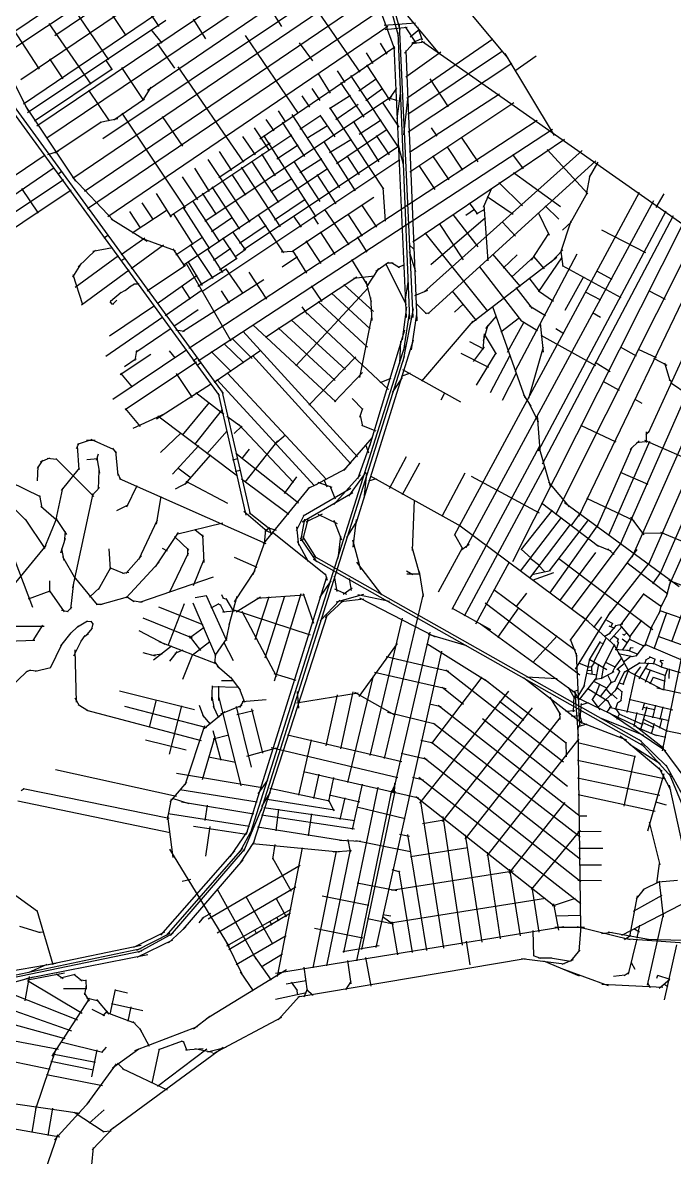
# Model space of a CAD drawing. Header units: inches. Extents: x 723427 to 759408, y 6910722 to 6968430.
# Drawn here: x 733972 to 736732, y 6943835 to 6948636 of the extents above; entities that cross this region are included whole.
import ezdxf

# ---------------------------------------------------------------- set-up
doc = ezdxf.new("R2010")
doc.units = ezdxf.units.IN
doc.header["$MEASUREMENT"] = 0

msp = doc.modelspace()

# ---------------------------------------------------------------- linework, layer by layer
for points in [[(732616.7, 6950062.6), (734804, 6947059.2)], [(732635.8, 6950064.9), (734820.9, 6947067.2)], [(733831.1, 6948530.6), (735170.2, 6949425.4)], [(733810.1, 6948447), (734852.8, 6949139.7)], [(733964.5, 6948396), (735084, 6949151.9)], [(733975.8, 6948292.4), (735009.8, 6948994.2)], [(734031.7, 6948199.2), (735195.8, 6948982)], [(734074.3, 6948148.6), (735363.8, 6949017)], [(734500.2, 6948350.7), (735392.5, 6948958.4)], [(734108.9, 6948582.2), (734580.8, 6948902.2)], [(734312.2, 6948146.6), (735429.5, 6948894.1)], [(734365.3, 6948893.7), (734548.9, 6948620.3)], [(734220.8, 6948864), (734408.3, 6948581.9)], [(734152.8, 6948746.6), (734335.8, 6948478.5)], [(734183.9, 6947978.2), (735366.3, 6948780)], [(734234.2, 6947923.5), (735470.3, 6948762.3)], [(733853.7, 6948726.3), (734041.3, 6948439.2)], [(734246.8, 6947850.3), (735490.3, 6948692)], [(735188, 6948734.8), (735400.6, 6948427)], [(735474.1, 6948720.7), (735547.2, 6948524.4)], [(735527, 6948709.6), (735562.3, 6948581.5)], [(735539.2, 6948711.3), (735569.3, 6948607.4)], [(735571.9, 6948700.2), (735737, 6948502.8)], [(733992.2, 6948256.7), (734577.9, 6948647.1)], [(734694.1, 6948650.7), (734746.8, 6948568.2)], [(735038.5, 6948666.7), (735068.8, 6948620.2)], [(735876.3, 6948666.2), (736027.2, 6948485.6)], [(734082.5, 6948632.2), (734260.1, 6948375.5)], [(734333.2, 6947816.8), (735518.2, 6948621.2)], [(734514.8, 6948607.9), (734560.8, 6948549.5)], [(735503.2, 6948625.2), (735635.1, 6948635.1)], [(735506.7, 6948607.1), (735600.6, 6948617)], [(735566.3, 6948627.3), (735624, 6947388.3)], [(735592.4, 6948619), (735638.5, 6948548.7)], [(735612.5, 6948576.1), (735653.2, 6948608.5)], [(735644, 6948618.6), (735663.8, 6948564.3)], [(734541.4, 6948548.4), (734614.5, 6948443.8)], [(734914.1, 6948581.8), (735138.4, 6948252.2)], [(735143.7, 6948550.7), (735199, 6948474.7)], [(735486.6, 6948549.2), (735514.9, 6948503.2)], [(735560.5, 6948594.5), (735609.9, 6947382)], [(735589.5, 6948507.6), (735636.3, 6948559.7)], [(735599.5, 6948317.5), (735963.5, 6948567.7)], [(735620.5, 6948547.6), (735673.3, 6948555.1)], [(735621.2, 6948551.3), (735664.9, 6948570.5)], [(735661.2, 6948559.4), (736862.1, 6947718)], [(734975.9, 6948144.1), (735547.7, 6948533.9)], [(735426.3, 6948508.2), (735455.6, 6948464)], [(735543.8, 6948537.4), (735596.8, 6947388.3)], [(735594.1, 6948518.6), (735640.9, 6947375.3)], [(735594.1, 6948406.8), (735742.7, 6948513.6)], [(735603.6, 6948248.9), (736004.9, 6948517)], [(736013.9, 6948506.5), (736223.3, 6948159.5)], [(734086.2, 6948482.8), (734141.9, 6948399)], [(734323.4, 6948479.1), (734351.6, 6948437.2)], [(735428.2, 6948457.6), (735527.5, 6948307.3)], [(735604.6, 6948173.9), (736043.5, 6948465.7)], [(736057, 6948432.5), (736146.9, 6948496.2)], [(734022.1, 6948221.2), (734351.6, 6948440.7)], [(734390.7, 6948446.5), (734484.2, 6948307.4)], [(734629.6, 6948449.6), (734907.9, 6948045.5)], [(735222.5, 6948422.4), (735274.3, 6948338.4)], [(735304.6, 6948432), (735336, 6948383.6)], [(735360.4, 6948412.2), (735568.3, 6948101)], [(733941.1, 6948370.9), (733993.3, 6948265)], [(734484.3, 6948310.7), (734515.9, 6948363.5)], [(735196.9, 6948358.2), (735230.7, 6948307.5)], [(735318.6, 6948383.6), (735417.2, 6948236.7)], [(735395.6, 6948348.2), (735469.9, 6948400.1)], [(735425.3, 6948307.3), (735497.8, 6948359.3)], [(735529.2, 6948319.4), (735556.7, 6948359.4)], [(735696.5, 6948398.4), (735773.4, 6948280.5)], [(734251, 6948350.9), (734338.9, 6948221.4)], [(734357.7, 6948225.3), (734487.7, 6948313.9)], [(734743.9, 6947796.6), (735535.3, 6948325.2)], [(735154, 6948327.2), (735186.4, 6948279.4)], [(735270.9, 6948273), (735360.9, 6948329.1)], [(735522.6, 6948318.3), (735557.4, 6948307.1)], [(735557.5, 6948229), (735572.3, 6948336.2)], [(735586.4, 6948161.2), (735603.8, 6948313.1)], [(735609.8, 6948087.7), (735992.1, 6948335.3)], [(733983.5, 6948282.7), (734195.4, 6947965.2)], [(735053.8, 6948263.6), (735085.5, 6948215)], [(735271, 6948277.8), (735499.6, 6947932.5)], [(735297.8, 6948227.2), (735392.9, 6948291.2)], [(735494.6, 6948299.7), (735564.6, 6948194.2)], [(735612.2, 6948004.6), (736052.6, 6948299.2)], [(734108.5, 6948085.6), (734303.9, 6948216.9)], [(734300.1, 6948215.2), (734375.3, 6948231.4)], [(734391.6, 6948253.6), (734660.6, 6947851.6)], [(734563.5, 6948239.9), (734649.3, 6948113.6)], [(734676.4, 6947259), (736151.3, 6948223.6)], [(735002.4, 6948227), (735036.2, 6948178.5)], [(735070.9, 6948214.8), (735165.3, 6948069.9)], [(735112.2, 6948247.6), (735313.7, 6947937.6)], [(735146.2, 6948186.1), (735235.4, 6948245.5)], [(735230.3, 6948244.3), (735293.5, 6948153.4)], [(735371.1, 6948219.2), (735481.1, 6948047.6)], [(735397.5, 6948164.5), (735490.3, 6948225.7)], [(734714.6, 6947205.1), (736215.8, 6948185.5)], [(734951.8, 6948192), (735016, 6948095)], [(735175.4, 6948147.8), (735262.7, 6948201.6)], [(735301.6, 6948040.9), (735515.1, 6948185.9)], [(735702.7, 6948191.1), (735725.4, 6948155.7)], [(734595.5, 6947816.9), (735112.6, 6948162.1)], [(734803.3, 6947981), (735020.6, 6948127.7)], [(734903.5, 6948155), (734956.9, 6948077.5)], [(734907, 6947676.1), (735566.5, 6948115.3)], [(734992.4, 6948158.4), (735213.4, 6947815.2)], [(735048.9, 6948060), (735138.6, 6948119.8)], [(735246.6, 6948134.7), (735380.7, 6947925)], [(735272, 6948086.3), (735364.8, 6948143.8)], [(735469.1, 6948158.7), (735523.8, 6948077.3)], [(735624.4, 6947709.1), (736266.5, 6948144)], [(735828.9, 6948151.4), (735899.1, 6948047.6)], [(733517.8, 6947705.8), (734067.4, 6948077.3)], [(734079.1, 6948078.5), (734124.1, 6948092.1)], [(734804.3, 6948091.8), (734856.2, 6948011.3)], [(734983.6, 6948080.9), (735041, 6947988.1)], [(735345.5, 6948073.5), (735397.5, 6947992)], [(735563.2, 6948111.7), (735584.2, 6948037.6)], [(735671.5, 6947495.5), (736341.6, 6948095)], [(735708.3, 6948072.5), (735776.5, 6947971.3)], [(735768.3, 6948112.2), (735835.1, 6948011.5)], [(736046.6, 6948077.9), (736091.2, 6948018.1)], [(736193.9, 6948100.1), (736365.2, 6947911.6)], [(733623.4, 6947694.7), (734104.9, 6948023.8)], [(734651.6, 6947610.6), (735263.6, 6948019.3)], [(734699.8, 6948020.8), (734761.7, 6947921.4)], [(734730.6, 6947498.5), (735568.7, 6948056.8)], [(734755.6, 6948057.3), (734933.4, 6947792.5)], [(734897.3, 6948024.3), (735063, 6947772.5)], [(734940.9, 6948050.2), (735055.9, 6947875.5)], [(735120.5, 6948048.9), (735230.1, 6947880.1)], [(735145.6, 6948002), (735238.5, 6948061.3)], [(735649.6, 6948031.8), (735717.3, 6947930.9)], [(735688, 6947404.6), (736398.8, 6948051)], [(736372.6, 6947982.9), (736409, 6948046.4)], [(733655.2, 6947647), (734145.2, 6947972.6)], [(734120.3, 6947995.5), (734137.5, 6948008.3)], [(734183, 6947982), (734357.1, 6947798.6)], [(734647, 6947984.3), (734712, 6947886.9)], [(734858.2, 6947994.4), (734915.1, 6947906.2)], [(735022.7, 6947920.2), (735112.5, 6947977.6)], [(735218.5, 6947994.1), (735299, 6947870.2)], [(736051.3, 6948003), (736249.6, 6947858)], [(736360.4, 6947909.7), (736375.4, 6947990.6)], [(733767.2, 6947655), (734177.5, 6947929.5)], [(733967.6, 6947934.4), (734038, 6947830.7)], [(734772.9, 6947941.6), (734890.7, 6947763)], [(735498, 6947938.5), (735507, 6947796.3)], [(735924, 6947855.9), (735958.9, 6947936.3)], [(735988.6, 6947960), (736089.5, 6947861.2)], [(734537, 6947913), (734600.4, 6947813.9)], [(734690.6, 6947882.7), (734805.4, 6947709.2)], [(734732.3, 6947915.3), (734792.2, 6947824)], [(735039, 6947801.7), (735168, 6947888.9)], [(735112.2, 6947668.5), (735459.9, 6947898.6)], [(735801.3, 6946467.1), (736584.3, 6947919.8)], [(735851, 6946415.5), (736644.5, 6947883.3)], [(735939.9, 6947901.1), (736049.7, 6947825.9)], [(736290.7, 6947785.8), (736363.5, 6947918.1)], [(736655.3, 6947854.3), (736688.9, 6947912)], [(734423.9, 6947836.7), (734470.3, 6947768.4)], [(734435.3, 6947747.3), (734583.4, 6947844.8)], [(734476.8, 6947874), (734524, 6947802.5)], [(734609.4, 6947829.3), (734693.2, 6947697.7)], [(734650, 6947855.3), (734763.8, 6947678.8)], [(735250.9, 6947845.6), (735353.7, 6947695.9)], [(735406.8, 6947866.1), (735470.2, 6947770.3)], [(735849.2, 6947822), (735885.3, 6947847)], [(735863.5, 6947873.4), (735898.4, 6947825.8)], [(735894.5, 6947827.2), (735929.8, 6947847.8)], [(735925.8, 6947864.1), (735942.1, 6947629.2)], [(736155.2, 6947832.4), (736202, 6947736.5)], [(736156.5, 6946824.7), (736697.4, 6947840.7)], [(736185.4, 6947860.6), (736243.1, 6947805)], [(736230.7, 6946554.8), (736871.3, 6947831.7)], [(734346.9, 6947806.3), (734498.6, 6947712)], [(734771.9, 6947752), (734860.3, 6947812.8)], [(734968, 6947824.8), (735076.1, 6947662.8)], [(735117.3, 6947818.9), (735151.8, 6947771.2)], [(735202.4, 6947816.5), (735223.7, 6947783.2)], [(735349.4, 6947826.7), (735410.2, 6947732.6)], [(735700.3, 6947613), (735931.9, 6947812.5)], [(735735.4, 6947787.1), (735837.7, 6947633.1)], [(735793.3, 6947825.2), (735899.3, 6947688.3)], [(736004.1, 6947791.5), (736059.3, 6947732.9)], [(736047.9, 6946356.7), (736771.3, 6947790)], [(736174.3, 6946768.9), (736728.1, 6947821)], [(736249.4, 6947661.3), (736295.6, 6947797.3)], [(736258.2, 6947758.3), (736295.8, 6947793.2)], [(734315.6, 6947725.3), (734335.2, 6947738.7)], [(734861.2, 6947751.9), (734915.7, 6947673.7)], [(734890.2, 6947702.7), (735002.8, 6947779.1)], [(735231.9, 6947751.2), (735293.6, 6947655.4)], [(735675.1, 6947747), (735940.5, 6947415.1)], [(736126.4, 6947630.7), (736200.9, 6947743.7)], [(736423.5, 6947760.2), (736609.4, 6947664)], [(734269.5, 6947669.7), (734352, 6947685)], [(734389.6, 6947655.1), (734489.5, 6947725.9)], [(734431.1, 6947596.1), (734568.2, 6947696.6)], [(734475.5, 6947724.3), (734617.9, 6947672.4)], [(734620.2, 6947653.4), (734735.4, 6947729.8)], [(734681.1, 6947697.2), (734776.7, 6947553.2)], [(734819, 6947725.5), (734878.8, 6947635.9)], [(735171.1, 6947712.7), (735234.5, 6947616.9)], [(735388.4, 6947730.2), (735429.1, 6947664.8)], [(735609.1, 6947696.6), (735630.6, 6947675.9)], [(736326.8, 6946546.5), (736890.5, 6947717.2)], [(736553.9, 6946373.8), (737143.3, 6947702.3)], [(734194.8, 6947516.6), (734377.6, 6947650.8)], [(734207.6, 6947603), (734280.3, 6947673.1)], [(734387.2, 6947627.9), (734405.2, 6947640.3)], [(734607.9, 6947679.3), (734659.3, 6947604.8)], [(734753, 6947680.6), (734818, 6947579.6)], [(734780.2, 6947631.4), (734853.2, 6947681.5)], [(734805.7, 6947590.1), (734878.7, 6947640.2)], [(734870.6, 6947645.5), (734914.9, 6947676.6)], [(735066.8, 6947666.6), (735118, 6947670.1)], [(735070.9, 6947603.6), (735136.1, 6947646.7)], [(735114.6, 6947672.5), (735174.5, 6947576.7)], [(735609.6, 6947668), (735636.3, 6947583.3)], [(735871.1, 6947365), (736234.6, 6947644.7)], [(735962.5, 6947656.5), (736078.5, 6947519.7)], [(736007.4, 6947597.1), (736066.4, 6947653.8)], [(736042.5, 6947558.8), (736140.1, 6947648.2)], [(736058.1, 6947160.9), (736320.1, 6947657.9)], [(736135, 6947646.7), (736180.9, 6947594.6)], [(736157.6, 6947499), (736255.3, 6947641.8)], [(736209.7, 6947622.8), (736259.5, 6947675.1)], [(736250.7, 6947668.7), (736259.4, 6947604.2)], [(736621.9, 6946901.3), (736980.3, 6947679.6)], [(736621.9, 6946342.1), (737207.8, 6947677.6)], [(734184.3, 6947559.7), (734220, 6947615.7)], [(734221, 6947442.3), (734423.1, 6947590.3)], [(734499.5, 6947501.5), (734661.9, 6947610.3)], [(734663, 6947620), (734853.5, 6947290.4)], [(734671.8, 6947626), (734731.7, 6947523.7)], [(734714.4, 6947521), (734833.9, 6947594.5)], [(734830.7, 6947595.5), (734904.2, 6947490.9)], [(735365, 6947634.5), (735434.1, 6947520.7)], [(735429.8, 6947518.4), (735480.5, 6947596.5)], [(735468.4, 6947585.3), (735521.1, 6947622.3)], [(735508.3, 6947617.7), (735596.4, 6947443.9)], [(735515.9, 6947620), (735540.5, 6947620)], [(735534, 6947621.3), (735568.4, 6947600.8)], [(735563, 6947602.1), (735588.4, 6947612.2)], [(735906.1, 6947603.5), (736085.3, 6947373.3)], [(736257.3, 6947609.3), (736505.7, 6947474)], [(734183.9, 6947570.9), (734226, 6947443.1)], [(734541.7, 6947447.6), (734710.9, 6947567.9)], [(734649.6, 6947328.9), (734992.7, 6947549)], [(734929.7, 6947580.5), (735004.6, 6947466.5)], [(735000.3, 6947305.6), (735386.8, 6947561.1)], [(735373.4, 6947555.3), (735462.3, 6947564.4)], [(735425.4, 6947542.8), (735448.1, 6947455.6)], [(736115.4, 6947556.7), (736161.9, 6947496.4)], [(736270.1, 6947420.3), (736348.5, 6947562.9)], [(736401.7, 6947585.9), (736467.5, 6947550.7)], [(736504.3, 6946429.7), (736993.9, 6947539.8)], [(734343.9, 6947458), (734389.8, 6947495.6)], [(734382.2, 6947490.4), (734411.9, 6947506.8)], [(734405.6, 6947503), (734428.2, 6947520.8)], [(734424, 6947517.9), (734446.1, 6947531.1)], [(734442.4, 6947530.7), (734465.8, 6947531.3)], [(734575.3, 6947397.8), (734732, 6947506)], [(734645.2, 6947522.1), (734681.3, 6947465.7)], [(734813, 6947502.2), (734846.1, 6947450)], [(735129.6, 6947183.7), (735435.8, 6947514.2)], [(735193.7, 6947523.3), (735239.7, 6947457.1)], [(735280.5, 6947492.2), (735443.7, 6947340.4)], [(735331.8, 6947528), (735458.2, 6947413.6)], [(735591.9, 6947456.8), (735605.1, 6947538.1)], [(735633.6, 6947482.3), (735687.7, 6947504.2)], [(735791.2, 6947500.2), (735892.5, 6947376.5)], [(736060.7, 6947516), (736129.8, 6947427.4)], [(736156.2, 6947501.6), (736219.9, 6947458.3)], [(736354.6, 6947497), (736419.8, 6947463.5)], [(736622.3, 6947503.4), (736693.3, 6947466.9)], [(734344, 6947452.4), (734349.8, 6947445.1)], [(734344.3, 6947450.8), (734345.3, 6947460.1)], [(734348.4, 6947446.2), (734357.5, 6947447.1)], [(734355.3, 6947445.9), (734370.4, 6947462.1)], [(735223.3, 6947456.1), (735432.2, 6947262.8)], [(735445.3, 6947473.3), (735450.9, 6947376)], [(735636.9, 6947448.8), (735682.6, 6947404.9)], [(735800.6, 6947410.7), (735838.6, 6947446.7)], [(734339.5, 6947311.5), (734530.1, 6947439.6)], [(734611.9, 6947352), (734714.6, 6947423)], [(735154.5, 6947434.5), (735177.1, 6947403)], [(735166.6, 6947416.1), (735521.9, 6947084.2)], [(735580, 6947294.8), (735599, 6947434)], [(735583.4, 6947203.1), (735627.8, 6947425.3)], [(735586.2, 6947248.9), (735610.8, 6947406.5)], [(735618.8, 6947252.1), (735641.7, 6947402.8)], [(735676.7, 6947407.4), (735695.7, 6947408.8)], [(735961.2, 6947435), (736098.6, 6947049.6)], [(736118.5, 6947437.8), (736185.8, 6947396.7)], [(736384.7, 6947409.5), (736418.6, 6947390.7)], [(734324.3, 6947224.6), (734566.2, 6947391.6)], [(734946.8, 6947357.9), (735298.9, 6947031.7)], [(735109.2, 6947378.4), (735338.8, 6947168.4)], [(735400.3, 6947134.1), (735451.3, 6947390.1)], [(735662.3, 6947119.3), (735879.9, 6947372.9)], [(735923.5, 6947290.2), (735944, 6947358.3)], [(735933.4, 6947341.6), (735978.1, 6947394.9)], [(735997.2, 6947328.5), (736076.4, 6947388.1)], [(736025.9, 6947242.6), (736095.3, 6947370.9)], [(736081, 6947377.9), (736152, 6947334.3)], [(736163.8, 6947364.8), (736177, 6947242.5)], [(734450.7, 6947242), (734600.5, 6947344.1)], [(734620.1, 6947337), (734657.8, 6947331.1)], [(734857.5, 6947301.9), (734943.4, 6947215.6)], [(734904, 6947330.2), (735390.2, 6946798.4)], [(735054.1, 6947344.5), (735294.9, 6947121.5)], [(735442.4, 6946845.9), (735590.4, 6947336)], [(735922.3, 6947252.9), (735928.2, 6947319.7)], [(735925.9, 6947317.7), (735978, 6947233.7)], [(736166.7, 6947313.4), (736398.5, 6947186.2)], [(736230, 6947342.1), (736263.4, 6947320.7)], [(734354.2, 6947043.2), (734667.8, 6947253.4)], [(734783.4, 6947114.6), (734981, 6947251.1)], [(734824.3, 6947278.5), (734908, 6947197.4)], [(734936.9, 6945204.9), (735591.8, 6947271)], [(735381, 6946508.4), (735626.6, 6947293.7)], [(735569.4, 6947194.4), (735573.5, 6947288.5)], [(735864.7, 6947287.6), (735924.2, 6947255.6)], [(735881.9, 6947203.1), (735927.6, 6947264.7)], [(736116.2, 6947047.9), (736177.5, 6947264.9)], [(736502.2, 6947265.2), (736570.3, 6947225.8)], [(736578.2, 6947255.3), (736654.7, 6947219.2)], [(734384.5, 6947147.5), (734515.5, 6947233.8)], [(734402.7, 6947181.8), (734452.7, 6947215.9)], [(734448.1, 6947206.1), (734455.4, 6947248.6)], [(734592.7, 6947247.4), (734617.7, 6947216.1)], [(734694.5, 6947205.8), (734712.1, 6947218.8)], [(734769.7, 6947244.5), (734855.6, 6947160.6)], [(734944.8, 6947227.8), (735362.2, 6946769.9)], [(734981.5, 6945302.6), (735589.6, 6947225.5)], [(735183.6, 6947017.4), (735382.6, 6947222.3)], [(735828.3, 6947238.4), (735944.5, 6947179.1)], [(735893.4, 6947102.8), (735976.7, 6947238.5)], [(735952.7, 6947071.8), (736037.2, 6947229)], [(736644.4, 6947216.8), (736699.5, 6947187.2)], [(734406.4, 6946998.7), (734708, 6947200.7)], [(734709.1, 6947185.8), (734727.7, 6947200)], [(735293.2, 6947032.5), (735411.2, 6947156.4)], [(735576.1, 6947141), (735614.5, 6947155)], [(735581.1, 6947169.1), (735826.5, 6947032)], [(736396.6, 6947199.1), (736460.4, 6947159.6)], [(736690.7, 6947197), (736713.3, 6947122.3)], [(734386.6, 6947152.6), (734435.4, 6947093.4)], [(734538.7, 6946960.3), (734771.5, 6947109.4)], [(734621.7, 6947151.9), (734689.6, 6947050.5)], [(734795, 6947126.5), (735208.4, 6946677)], [(734838.2, 6947154), (735259.1, 6946703.6)], [(735486.7, 6947114.2), (735533, 6947131.7)], [(735538.8, 6947071.8), (735580, 6947134.2)], [(736004.4, 6947039.2), (736063.2, 6947154.9)], [(736429.2, 6947118.6), (736498.5, 6947080.9)], [(736710.7, 6947126.5), (736723.4, 6947116)], [(736715.4, 6947113.4), (736790.5, 6947062.3)], [(734704.9, 6947071.9), (734823.8, 6946980.2)], [(734799.4, 6947068), (734917.4, 6946551.8)], [(734815.1, 6947078.8), (734935.3, 6946557)], [(735743.8, 6947039.8), (735760.2, 6947070.6)], [(736092.9, 6947060.9), (736124.9, 6947013)], [(734648.8, 6946890.3), (734763.9, 6947029.6)], [(735367.8, 6947046), (735412.5, 6946999.4)], [(736116.4, 6947027.7), (736155.2, 6946947.7)], [(736564.5, 6947043.3), (736594.6, 6947026.8)], [(734405.5, 6947003.5), (734469.9, 6946927.7)], [(734439.9, 6946920.6), (734576.2, 6946981.9)], [(734544.4, 6946973.1), (734881.7, 6946718.3)], [(734700.9, 6946851.4), (734817.7, 6946998.8)], [(734836.5, 6946971), (734901, 6946924.9)], [(735400.6, 6946967.1), (735412.7, 6947004.7)], [(735401.4, 6946974.5), (735410.9, 6946929.5)], [(736151.3, 6946973.9), (736161.7, 6946827.2)], [(734867.6, 6946898.3), (734899.6, 6946928.4)], [(734886.3, 6946937), (735118.4, 6946690.9)], [(735406.9, 6946932.7), (735468.4, 6946908.5)], [(736334.7, 6946933.2), (736484, 6946862.8)], [(734204.1, 6946852.3), (734259.2, 6946871.1)], [(734242.6, 6946869.7), (734279.4, 6946869.7)], [(734260.6, 6946874.1), (734355.8, 6946831.8)], [(734556.3, 6946817.4), (734643.4, 6946900.5)], [(734751.7, 6946812.3), (734837.4, 6946909.8)], [(734914.1, 6946692.5), (735052.1, 6946866.9)], [(735038.8, 6946852.6), (735084.7, 6946892.8)], [(735332.5, 6946740.7), (735454, 6946880.3)], [(736545.4, 6946830), (736583.3, 6946867)], [(736605, 6946869.8), (737083.4, 6946661)], [(736611, 6946892.5), (736625.9, 6946907.4)], [(736612, 6946904.6), (736612.9, 6946859.4)], [(736710.9, 6946256.7), (736987, 6946873.6)], [(734200.5, 6946834.2), (734211.4, 6946856.3)], [(734203, 6946845.9), (734209.8, 6946743.4)], [(734351.8, 6946835.5), (734368.4, 6946815.1)], [(734364.8, 6946822.7), (734375.3, 6946720.3)], [(734607.1, 6946725.2), (734718, 6946846.4)], [(734900, 6946791.1), (734933.2, 6946831.6)], [(735391.3, 6946705.5), (735445.5, 6946855.7)], [(735423.6, 6946851.5), (735436.3, 6946815.5)], [(735791.5, 6946153.9), (736161.3, 6946843.4)], [(736158.5, 6946842), (736208.1, 6946671.4)], [(736403.9, 6946500.1), (736553.4, 6946840)], [(736454, 6946467.6), (736628, 6946865.4)], [(736571.2, 6946859.7), (736619.3, 6946865.1)], [(734034.3, 6946749.7), (734057.1, 6946784.4)], [(734047.8, 6946777.6), (734087.4, 6946794.8)], [(734075.2, 6946794), (734116.1, 6946789.3)], [(734112.9, 6946791.7), (734272.7, 6946631.8)], [(734244.4, 6946788.3), (734289.8, 6946792)], [(734284.1, 6946785.6), (734292.9, 6946811.6)], [(734285.9, 6946794.3), (734296.8, 6946729.7)], [(734658.6, 6946681.7), (734768.8, 6946807.6)], [(734860.2, 6946786), (734882.8, 6946792)], [(734875, 6946813.9), (735139.6, 6946605)], [(735525.5, 6946664.5), (735597.9, 6946800.7)], [(735580.6, 6946639.1), (735654.5, 6946773.2)], [(734034.6, 6946697.2), (734037.3, 6946758.4)], [(734136.5, 6946656.4), (734212.2, 6946751.1)], [(734293.1, 6946662.8), (734296.4, 6946741.3)], [(734373.2, 6946732), (734386.7, 6946703.6)], [(734629.1, 6946752), (734686.1, 6946710.2)], [(734872.2, 6946738.4), (734895.5, 6946743)], [(735209.5, 6946678.7), (735342.6, 6946750)], [(735290.5, 6946597.3), (735402.1, 6946723.5)], [(735353.2, 6946632.8), (735426.8, 6946734.7)], [(735418.1, 6946622.1), (735430.3, 6946728.7)], [(735749, 6946547.6), (735846, 6946731.3)], [(735843.1, 6946126.2), (736184.8, 6946760.6)], [(736503, 6946733.5), (736620, 6946682.9)], [(736671.8, 6946304.6), (736870.5, 6946760.3)], [(733915.7, 6946694.9), (734045.8, 6946631.8)], [(734380.2, 6946707.7), (735001.8, 6946432.5)], [(734413.4, 6946587.6), (734456.3, 6946677.2)], [(734619.5, 6946663.7), (734669.8, 6946689.8)], [(734662.7, 6946696.4), (734840.1, 6946603)], [(734898.7, 6946706.5), (735099.5, 6946556.1)], [(735080.6, 6946643.8), (735133.4, 6946714.9)], [(735181.1, 6946666.5), (735219.8, 6946683.3)], [(735222.5, 6946692.3), (735281.8, 6946670.1)], [(735248.1, 6946703.6), (735260.8, 6946672.4)], [(735272.5, 6946676.7), (735295.3, 6946620.9)], [(735437.9, 6946697.1), (735470, 6946706.8)], [(735444, 6946718.5), (735827.4, 6946505.7)], [(735870.8, 6946717.7), (736159.3, 6946562.5)], [(736198.5, 6946691.3), (736286.5, 6946587.5)], [(734042.6, 6946635.2), (734053.8, 6946582.6)], [(734112.5, 6946528.5), (734142.2, 6946666.8)], [(734184.8, 6946244), (734270.2, 6946643.6)], [(734266.7, 6946634.8), (734296.7, 6946669.6)], [(734538.5, 6946514.4), (734558.5, 6946631.2)], [(734991.6, 6946430.3), (735188, 6946671.1)], [(735156.4, 6946523.4), (735370.6, 6946647.6)], [(735159.5, 6946549.1), (735361.6, 6946667)], [(733933.9, 6946582.2), (733991.3, 6946525.3)], [(734048.7, 6946590.4), (734114.6, 6946532.3)], [(734371.2, 6946572.3), (734419.1, 6946595.9)], [(735623.4, 6946402.2), (735632, 6946616)], [(736169.1, 6946604.9), (736410.3, 6946421.3)], [(736267, 6946606.5), (736753, 6946250.4)], [(736359.4, 6946624.4), (736561.1, 6946529.3)], [(733982.3, 6946535.5), (734066.2, 6946411.6)], [(734062.7, 6946410.2), (734116.2, 6946540.1)], [(734112.1, 6946538.8), (734157.8, 6946469.8)], [(734464.4, 6946365.2), (734543.5, 6946532.6)], [(734908.4, 6946568.7), (735006.9, 6946484.8)], [(734931.1, 6946564.1), (735018.2, 6946494.7)], [(735131.3, 6946487.7), (735165.1, 6946554.8)], [(735149.8, 6946443.3), (735167, 6946534.8)], [(735158.1, 6946446.9), (735181.7, 6946534.1)], [(735172.2, 6946524.7), (735242.2, 6946557.9)], [(735222.2, 6946557.1), (735303.4, 6946517.1)], [(735290.4, 6946531.6), (735322.3, 6946447.3)], [(735371.5, 6946416.8), (735385.4, 6946534)], [(736080.1, 6946314.7), (736254.7, 6946543)], [(736083.1, 6946406.2), (736216.3, 6946573)], [(736203.7, 6946316.4), (736370.1, 6946533.8)], [(736294.4, 6946506.6), (736336.9, 6946565.2)], [(736546, 6946543.2), (736603.4, 6946468.6)], [(734623.1, 6946471.4), (734820.1, 6946519.3)], [(734701.2, 6946491.4), (734738.3, 6946461.4)], [(734996.9, 6946431.2), (735001.6, 6946493.2)], [(734999.7, 6946485.6), (735018.4, 6946500.4)], [(735003.5, 6946487.2), (735029.4, 6946474.4)], [(735008.7, 6946500.2), (735045.9, 6946489.3)], [(735015.3, 6946499.8), (735024.6, 6946468.9)], [(735132.3, 6946502.2), (735140.7, 6946425.2)], [(735345, 6946458.2), (735387.8, 6946525.6)], [(735819.2, 6946511.1), (736366.9, 6946103.5)], [(736120.1, 6946285.5), (736292.4, 6946512.9)], [(736204.4, 6946221.8), (736408.9, 6946510.7)], [(733894.7, 6946476), (734013.4, 6946163)], [(734133.1, 6946392.5), (734152.8, 6946455.5)], [(734149.1, 6946438.2), (734153.7, 6946482.5)], [(734535.1, 6946333.7), (734632.1, 6946478.7)], [(734615.2, 6946462.6), (734675.8, 6946404.8)], [(734733.6, 6946469.6), (734738.9, 6946351.4)], [(734947.7, 6946300.5), (734999.6, 6946442.6)], [(735028.1, 6946482.2), (735256.1, 6946299.3)], [(735135, 6946442), (735180.9, 6946356.2)], [(735147.6, 6946457), (735216.1, 6946354.9)], [(735157, 6946461.9), (735214.4, 6946370)], [(735308.3, 6946369.2), (735319.9, 6946463.1)], [(735368.5, 6946447.2), (735403.5, 6946321.9)], [(735800.9, 6946470.8), (735836.2, 6946407.9)], [(736593.8, 6946475.8), (736686.5, 6946477.2)], [(736673.4, 6946480.2), (736859.8, 6946402)], [(733930.5, 6946252), (734071.4, 6946423.2)], [(734135.9, 6946409.7), (734146.9, 6946360.9)], [(734337.1, 6946409.2), (734342.9, 6946324.4)], [(734563.3, 6946413.1), (734584.5, 6946401.3)], [(734594.5, 6946224.3), (734674.6, 6946393)], [(734672.2, 6946380.7), (734672.2, 6946411.9)], [(735620.1, 6946418.4), (735654.1, 6946296.2)], [(735733.8, 6946228), (735834.1, 6946414.4)], [(735831.8, 6946407.4), (735862.5, 6946429)], [(736082.6, 6946408.8), (736125.5, 6946370.2)], [(736246.8, 6946190.3), (736399.4, 6946394.9)], [(736290.2, 6946021.8), (736574.8, 6946406.9)], [(736295.8, 6946152.7), (736507.2, 6946433.9)], [(736400.6, 6946426.6), (736462.7, 6946401.8)], [(736449.9, 6946409.9), (736477.4, 6946385.7)], [(734140.5, 6946377.8), (734196.1, 6946281.1)], [(734408.7, 6946305.1), (734474.8, 6946380.7)], [(734410.4, 6946203), (734550.2, 6946353.4)], [(734695.2, 6946254.4), (734741.2, 6946366.1)], [(734867.9, 6946373.8), (734963.3, 6946331.5)], [(735202.2, 6946365.8), (736604.2, 6945574.8)], [(735203.5, 6946379.6), (736593.3, 6945596.1)], [(735386.3, 6946353.3), (735491.6, 6946214.4)], [(735891.1, 6946093), (736034.1, 6946354.7)], [(736120.7, 6946370.2), (736161.9, 6946339.4)], [(736242.9, 6946369.3), (736640.3, 6946068.7)], [(736452.7, 6946129.7), (736625.7, 6946348.6)], [(736530.1, 6946352.3), (736704.4, 6946219.9)], [(734188.8, 6946292.4), (734288, 6946173.1)], [(734292.9, 6946237.9), (734345.6, 6946330.9)], [(734340.4, 6946331.1), (734401.5, 6946304.8)], [(734393.4, 6946306.4), (734421, 6946310.5)], [(734468.1, 6946183.4), (734780.1, 6946290.8)], [(734868.7, 6946185.5), (734956.7, 6946318)], [(734919.3, 6945204.2), (735260.6, 6946291)], [(735253.2, 6946304.8), (735261, 6946277)], [(735291.7, 6946293.7), (735301.9, 6946229)], [(735597.5, 6946316.5), (735624.7, 6946301.5)], [(735598.8, 6946303.6), (735654.8, 6946303.6)], [(735650.7, 6946313.8), (735668.3, 6946207.8)], [(736128.4, 6946301.2), (736207.1, 6946318.7)], [(736130.7, 6946276.7), (736221.4, 6946310)], [(736157.7, 6946338.6), (736184, 6946312.6)], [(736641.4, 6946262), (736674.7, 6946309.7)], [(734086.4, 6946226.8), (734086.7, 6946274.5)], [(734176.4, 6946154.3), (734188.1, 6946265.4)], [(734254.8, 6946205.9), (734299.4, 6946246.4)], [(735230.8, 6946204.5), (735278.4, 6946274.5)], [(735328.8, 6946218.2), (735367.3, 6946244.6)], [(735354.8, 6946283.8), (735363.5, 6946233.6)], [(736698.7, 6946208.4), (736716.2, 6946270)], [(736706.6, 6946277.3), (736846.2, 6946224.7)], [(736721.7, 6946017.5), (736804.2, 6946246.6)], [(733996.7, 6946197.9), (734088.6, 6946232.7)], [(734085, 6946231.8), (734148.3, 6946143.7)], [(734300.6, 6946173.8), (734415.7, 6946206.1)], [(734411.1, 6946208.7), (734443.6, 6946187.1)], [(734702.7, 6946203.6), (734750.2, 6946212)], [(734748.8, 6946212), (734835, 6946021.8)], [(734813.4, 6946216.7), (734821.1, 6946201.1)], [(734818.9, 6946202.8), (734834.8, 6946196.3)], [(734832, 6946199.3), (734865.5, 6946144.7)], [(734847, 6946087.7), (734880.6, 6946209.3)], [(734876.3, 6946142.8), (734978.6, 6946206.7)], [(734957.3, 6946026.6), (735015.6, 6946208.1)], [(734963.8, 6946201.1), (735165.9, 6946214.6)], [(734999.4, 6945947.8), (735082.9, 6946211.1)], [(735038.6, 6945851.1), (735151.7, 6946220.2)], [(735160.1, 6946220.9), (735204.3, 6946094.6)], [(735292.4, 6946240.2), (735343.2, 6946218.6)], [(735301.4, 6946185.8), (735417.6, 6946217.5)], [(735319.3, 6946186.7), (735416.8, 6946197.7)], [(735392, 6946216.9), (735525.2, 6946188.1)], [(735398.3, 6946202.9), (735718.7, 6946037.4)], [(735503.9, 6945521.9), (735670.3, 6946219.5)], [(735967.8, 6946237.5), (736312.7, 6945981.5)], [(736061.6, 6946163.8), (736107.4, 6946222.8)], [(736502.5, 6946083.9), (736603.9, 6946220.2)], [(736601.9, 6946219.8), (736678.2, 6946165.5)], [(736675.6, 6946166.4), (736700, 6946211.9)], [(734136.3, 6946150.8), (734165.4, 6946145.2)], [(734160.1, 6946143.8), (734180.5, 6946162.3)], [(734282.7, 6946174.9), (734308.6, 6946174.9)], [(734435.1, 6946190.6), (734478.8, 6946183.4)], [(734546.8, 6946164.2), (734734.7, 6946088.9)], [(734588.4, 6946001.1), (734657.3, 6946178.1)], [(734692.2, 6946180.6), (734789.2, 6945958)], [(734771, 6946160.5), (734804.7, 6946177.7)], [(734799.5, 6946177.5), (734811.5, 6946171)], [(734808.6, 6946174), (734825, 6946139.8)], [(734818.9, 6946143.6), (734869.6, 6946148)], [(734857.2, 6946154.6), (735189.8, 6946046.1)], [(735232.2, 6946105.3), (735314.8, 6946192.5)], [(735253.1, 6946119.2), (735331, 6946190.5)], [(735791.1, 6946158.3), (735953.8, 6946068)], [(735930.5, 6946181.7), (736332, 6945876.6)], [(735984.5, 6946035.2), (736073.7, 6946160.7)], [(736631.5, 6946069.4), (736673.8, 6946149.4)], [(736668.6, 6946137.5), (736678.3, 6946172.6)], [(736670.5, 6946148.1), (736816.2, 6946097.3)], [(734204.2, 6946079.7), (734247, 6946104.6)], [(734240.4, 6946102.3), (734263.9, 6946103.4)], [(734261.2, 6946103.8), (734270, 6946089.4)], [(734481, 6946118), (734690.5, 6946033.5)], [(734834.3, 6946021.8), (734851.9, 6946109.7)], [(734900.9, 6946146.2), (735047.6, 6945868.8)], [(734948, 6945160.1), (735262.4, 6946132.3)], [(735444.1, 6945535), (735580, 6946117)], [(736313.6, 6945901), (736463, 6946144.3)], [(736343.2, 6946122.9), (736481, 6945999.9)], [(736391.3, 6946077.2), (736424.3, 6946122.1)], [(736444.3, 6946108.3), (736471.5, 6946093.4)], [(736542.9, 6946038), (736593.7, 6946107.5)], [(736646.3, 6945987), (736700.9, 6946140.5)], [(733860.8, 6946082.2), (734062.8, 6946083.1)], [(734016.5, 6946021.8), (734057.9, 6946087)], [(734134, 6945998.6), (734177.1, 6946053.9)], [(734172.1, 6946048.1), (734208.7, 6946083.5)], [(734230.5, 6946036.8), (734250.2, 6946052)], [(734245.8, 6946047.9), (734267.4, 6946073.4)], [(734265.4, 6946069.4), (734270, 6946093.5)], [(734463.6, 6946064.2), (734574.4, 6946006.9)], [(734679, 6946032.6), (734740.3, 6946077.7)], [(735540.6, 6945377.1), (735697.4, 6946056.5)], [(735911.4, 6946092.9), (736314.7, 6945798.7)], [(736435.3, 6946038.3), (736461, 6946054.9)], [(736454.7, 6946083.4), (736477.9, 6946074.2)], [(736456.6, 6946018.9), (736509.6, 6946079.6)], [(736456.7, 6946051.3), (736487.1, 6946086.7)], [(736462.5, 6946080), (736471.8, 6946094.6)], [(736483.8, 6946084.8), (736513.8, 6946093)], [(736500.4, 6946089.9), (736545.3, 6946036.4)], [(736519.3, 6946044.9), (736531.8, 6946055)], [(736607, 6945999.8), (736637.4, 6946082.1)], [(733908, 6946018.7), (734023.5, 6946023.5)], [(734090.1, 6945906.2), (734137.9, 6946005.4)], [(734188.1, 6945956.4), (734222.9, 6946024.9)], [(734219.1, 6946018.8), (734236.7, 6946042.4)], [(734549.2, 6946018.1), (734790.1, 6945925.2)], [(734677.3, 6946041.8), (734725.3, 6945980.2)], [(734689.2, 6945959.8), (734764.8, 6946017.7)], [(734787, 6945958.2), (734837.5, 6946031.2)], [(734823.8, 6946013.6), (734864, 6945936.8)], [(735397.6, 6945784.4), (735559.8, 6946009.5)], [(735683.7, 6946008.9), (735943.6, 6945846.9)], [(735689.3, 6946048.6), (735851.4, 6946000.6)], [(736132.4, 6945928.4), (736235.1, 6946041.9)], [(736290.5, 6946028), (736319, 6945955.9)], [(736373.2, 6945939.7), (736419.5, 6946017.7)], [(736390.4, 6945931.4), (736444.8, 6946035.1)], [(736416.3, 6946013.8), (736433.1, 6946009.5)], [(736431.6, 6945910.7), (736478, 6946004.3)], [(736474.7, 6946007.8), (736540.2, 6945889.1)], [(736476.4, 6946042.2), (736495.9, 6946026.8)], [(736485.8, 6945981.3), (736495.1, 6946012.2)], [(736490.5, 6946019.5), (736495.4, 6946010.1)], [(736491.3, 6946016.2), (736494.8, 6946029)], [(736511.2, 6946029.3), (736534.2, 6946012.1)], [(736512.6, 6946048.5), (736520.9, 6946044.7)], [(736512.9, 6945981.2), (736544.7, 6946030.9)], [(736539, 6946028.4), (736603.6, 6945998.3)], [(736543.9, 6946024.6), (736544.6, 6946038.5)], [(736599.5, 6945998.2), (736616, 6946005.5)], [(736606.9, 6946006.6), (736769.6, 6945937.5)], [(736662.2, 6946040), (736781.3, 6945997.5)], [(734193.4, 6945982.9), (734198.7, 6945761.2)], [(734481.4, 6945971.5), (734533.2, 6945957.4)], [(734519.4, 6945959.3), (734563.2, 6945965.3)], [(734526.2, 6945940.6), (734602, 6945999.8)], [(734595.5, 6945933.7), (734627.7, 6945975.5)], [(734617.9, 6945968.4), (734652.2, 6945982)], [(734650.7, 6945858.8), (734692.8, 6945963.6)], [(734785.2, 6945925.1), (734789.7, 6945966.6)], [(735469.2, 6944723.1), (735747.5, 6945976.2)], [(736316.3, 6945968.3), (736330.9, 6945660.6)], [(736481.7, 6945985.8), (736545.3, 6945979.8)], [(736494.4, 6945966.4), (736555.6, 6945953.8)], [(736514.7, 6945930.7), (736548.5, 6945956.7)], [(736532.2, 6945981.8), (736577.2, 6945963.9)], [(736541.9, 6945977), (736548, 6945994.2)], [(736545.1, 6945991.3), (736558, 6945992.2)], [(736552.1, 6945953.8), (736573.2, 6945957.8)], [(736570.7, 6945955.9), (736605.7, 6946002.5)], [(736681.3, 6945555.4), (736770, 6945980.9)], [(734025.3, 6945892.1), (734091.7, 6945907.4)], [(734783.9, 6945933.6), (734802.4, 6945906.6)], [(734795.7, 6945915.2), (734857.8, 6945860.5)], [(735510.8, 6945954.5), (735776.9, 6945892.6)], [(736326.4, 6945927.6), (736371, 6945909.6)], [(736349, 6945822.7), (736374.7, 6945943.8)], [(736363.4, 6945911.5), (736383.7, 6945910.2)], [(736373.6, 6945941.6), (736446.5, 6945899.5)], [(736380.7, 6945909.4), (736396.3, 6945931.7)], [(736381.1, 6945912.2), (736382.8, 6945877.6)], [(736399.1, 6945854.5), (736412, 6945922.1)], [(736425.2, 6945862.4), (736433, 6945915.1)], [(736440.9, 6945930.3), (736483.3, 6945908.9)], [(736469.3, 6945885.5), (736482, 6945910.7)], [(736480.3, 6945908.1), (736510.4, 6945949.8)], [(736488.6, 6945898.5), (736521.7, 6945927.3)], [(736519.7, 6945887.4), (736586.7, 6945929)], [(736563.1, 6945874.5), (736590.7, 6945910)], [(736580.6, 6945927.3), (736646.1, 6945924.4)], [(736583.5, 6945859.1), (736623.3, 6945927.5)], [(736607, 6945925.5), (736614.4, 6945942.9)], [(736611.1, 6945940.1), (736631.1, 6945951.8)], [(736625.5, 6945953.6), (736650.5, 6945942.4)], [(736642, 6945925.4), (736680.3, 6945908.9)], [(736644.2, 6945922.2), (736650.3, 6945943)], [(736672.3, 6945931), (736676.2, 6945939.1)], [(736672.8, 6945933.3), (736681.6, 6945921)], [(736674.9, 6945910.9), (736757.1, 6945886.2)], [(736675.4, 6945938.9), (736686.6, 6945937.1)], [(736678.3, 6945909.1), (736680.9, 6945922.7)], [(733903.3, 6945807.5), (733991.8, 6945893.5)], [(733987, 6945889.2), (734006.4, 6945897)], [(734001.1, 6945895.8), (734034.4, 6945893)], [(734852.2, 6945866.4), (734893.1, 6945811.2)], [(735035.4, 6945881.8), (735129.5, 6945853.3)], [(735349.6, 6945421.6), (735458.2, 6945872.9)], [(735462.8, 6945887.8), (735765.8, 6945818)], [(735704.9, 6945586.3), (735917.9, 6945866.7)], [(735764.9, 6945898.3), (736262.5, 6945508)], [(736093.5, 6945864.6), (736339.8, 6945672.8)], [(736106.3, 6945868.6), (736235.2, 6945861.6)], [(736329.9, 6945772.3), (736404.3, 6945865.2)], [(736360.6, 6945883.7), (736404.4, 6945876.3)], [(736362.6, 6945894.9), (736383.3, 6945895.9)], [(736397.8, 6945857.6), (736424, 6945862.1)], [(736421.8, 6945861.5), (736477, 6945890.1)], [(736449.5, 6945877), (736466, 6945842.5)], [(736479.5, 6945848.4), (736500.9, 6945891.9)], [(736480.8, 6945806.8), (736523, 6945891.6)], [(736490.6, 6945901.7), (736501, 6945889.3)], [(736515.7, 6945836.2), (736538.5, 6945896.1)], [(736532.6, 6945716.9), (736567.4, 6945878.3)], [(736533.5, 6945893.9), (736681.9, 6945814.4)], [(736607.8, 6945904.1), (736694.9, 6945874.4)], [(736609.8, 6945846.1), (736630.5, 6945897.1)], [(736630, 6945839), (736643.5, 6945867.5)], [(736641.9, 6945867), (736693.4, 6945850.3)], [(736687.7, 6945812.3), (736694.6, 6945877.9)], [(736693.3, 6945872.1), (736704.5, 6945903.7)], [(736710.5, 6945860.6), (736711.4, 6945901.9)], [(734773.2, 6945826.9), (734887.1, 6945823.7)], [(734773.7, 6945767.5), (734775.8, 6945830)], [(734803.3, 6945767.9), (734803.3, 6945829)], [(734814, 6945852.9), (734864.1, 6945853)], [(734888.9, 6945819.7), (734910.9, 6945761.2)], [(735748.6, 6945824.7), (735839.5, 6945751.9)], [(735927.8, 6945858.2), (736274.8, 6945587.2)], [(736281.8, 6945824.8), (736308, 6945779)], [(736302.5, 6945804.7), (736326.2, 6945813.2)], [(736323.3, 6945783.7), (736352.8, 6945833.5)], [(736365.4, 6945819), (736451.6, 6945765.5)], [(736390.2, 6945849.4), (736448, 6945819.5)], [(736399.6, 6945793.9), (736417.1, 6945836.7)], [(736406.8, 6945736.6), (736490.2, 6945819)], [(736419.6, 6945784.5), (736467.5, 6945846.3)], [(736441.4, 6945817), (736465.7, 6945789.3)], [(736461.9, 6945843.4), (736481.3, 6945850.3)], [(736489.1, 6945825), (736511.6, 6945803.8)], [(736496.7, 6945842.3), (736517.5, 6945837.6)], [(736657.3, 6945821.7), (737760.5, 6945580.4)], [(734193.5, 6945778.8), (734210.7, 6945746.7)], [(734381.5, 6945809.5), (734699.7, 6945729.5)], [(734509.8, 6945654.5), (734539, 6945770.9)], [(734773.3, 6945784.5), (734782.9, 6945733)], [(734802.5, 6945781.3), (734896.5, 6945407.4)], [(734891.1, 6945738.5), (734909.5, 6945769.8)], [(734902.2, 6945763.7), (735003.7, 6945771.8)], [(735132.2, 6945758.1), (735392.3, 6945800.3)], [(735135.1, 6945805.5), (735140.4, 6945735.8)], [(735257, 6945575.8), (735304.8, 6945792.6)], [(735319.5, 6945563.2), (735371.8, 6945803.9)], [(735377.4, 6945802.8), (735546.1, 6945706.8)], [(735654.7, 6945333.8), (736031.5, 6945806.9)], [(735991.6, 6945765.8), (736094.8, 6945684.4)], [(736204, 6945782.4), (736249.3, 6945707.1)], [(736304.4, 6945720.6), (736307.3, 6945787.2)], [(736308.2, 6945805.2), (736329.3, 6945770.4)], [(736310.2, 6945784.2), (736568.9, 6945660.4)], [(736311.1, 6945803.5), (736324.9, 6945617.2)], [(736383.8, 6945769.2), (736403.1, 6945801.2)], [(736384.6, 6945772.2), (736416.8, 6945728)], [(736447.1, 6945771.1), (736466.3, 6945735)], [(736465.7, 6945796.8), (736490.2, 6945775.4)], [(736491.6, 6945758.7), (736508, 6945769.5)], [(736507, 6945767.6), (736510.5, 6945808.1)], [(736541.2, 6945773.8), (736725, 6945728.4)], [(734207.7, 6945751.1), (734250.7, 6945723.6)], [(734242.4, 6945726.5), (734728, 6945598.2)], [(734403.4, 6945743.6), (734750.7, 6945653.3)], [(734594.3, 6945540.4), (734646, 6945745.3)], [(734719.2, 6945748.5), (734737.6, 6945699.1)], [(734736.1, 6945646.9), (734828.9, 6945721)], [(734778.6, 6945744.3), (734800.8, 6945695.5)], [(734811.6, 6945711.1), (734901.9, 6945748.5)], [(734876.1, 6945743.2), (734940.1, 6945486.5)], [(734878.4, 6945708.9), (734950.2, 6945726.3)], [(734941.8, 6945733.3), (734987.4, 6945545.1)], [(735517.2, 6945718.5), (735719.4, 6945669)], [(735695.5, 6945753.2), (735744.3, 6945743.2)], [(735731.7, 6945748.2), (736333.4, 6945278.3)], [(735749.9, 6945255.3), (736131, 6945737.2)], [(736245.5, 6945717.7), (736247.2, 6945687.4)], [(736272, 6945722.7), (736311.2, 6945725.1)], [(736333.2, 6945692), (736338.7, 6945754.7)], [(736336.6, 6945750.2), (736368.4, 6945759.7)], [(736445.7, 6945717.3), (736465.5, 6945745.3)], [(736456.6, 6945739.5), (736710.7, 6945683.2)], [(736456.9, 6945715.9), (736696.6, 6945554.8)], [(736481.6, 6945736.7), (736501.6, 6945707.1)], [(736483.3, 6945729.8), (736492.4, 6945760.1)], [(736562.4, 6945658), (736574.8, 6945717.2)], [(736589.8, 6945645), (736617.5, 6945742.8)], [(736597.2, 6945728.1), (736606.7, 6945759.8)], [(736599.8, 6945739.8), (736649.7, 6945729.4)], [(736640.2, 6945694.5), (736653, 6945748.5)], [(736672.1, 6945686.9), (736685, 6945741.5)], [(734733.6, 6945706.1), (734766, 6945668)], [(735712.2, 6945671.8), (736333.6, 6945191.3)], [(735846.7, 6945180.5), (736247.9, 6945695.1)], [(735920.2, 6945691.7), (736279.1, 6945405.6)], [(736296.1, 6945702), (736331.5, 6945704.6)], [(736323.1, 6945648.4), (736332.6, 6945669.2)], [(736325.1, 6945657.4), (736362.3, 6945669)], [(736327.3, 6945679.3), (736528.9, 6945600.8)], [(736332.1, 6945701.2), (736341.9, 6945670.6)], [(736415, 6945695.7), (736601.3, 6945621)], [(736487.8, 6945688.3), (736500.4, 6945711.9)], [(736496.2, 6945711.7), (736598.4, 6945665.9)], [(736557.3, 6945667.1), (736688.1, 6945565.6)], [(736594.2, 6945676.2), (736645.7, 6945653.2)], [(736598.1, 6945690.8), (736703, 6945637.8)], [(736634.8, 6945626.5), (736647.3, 6945672)], [(736670.9, 6945651.4), (736680.8, 6945692.4)], [(734660.9, 6945411.6), (734743.8, 6945662.8)], [(734777.1, 6945641.3), (734811.9, 6945515.7)], [(734779.3, 6945606.1), (734845.1, 6945623.2)], [(735094.1, 6945622.2), (735577.4, 6945510)], [(736323.9, 6945652.6), (736334.4, 6944804.1)], [(736571.1, 6945654.8), (736656.9, 6945620.4)], [(736646.6, 6945623.5), (736695.4, 6945613.3)], [(736696.3, 6945640.3), (737425.4, 6945490.2)], [(734492.3, 6945601.1), (734664.2, 6945558.9)], [(734733.2, 6945433.9), (734786.9, 6945616.5)], [(735141.7, 6945366.9), (735195, 6945601)], [(735658.9, 6945599.6), (735711, 6945588.4)], [(735703.8, 6945591.3), (736334.8, 6945095.9)], [(735938.9, 6945110.6), (736328.9, 6945606.4)], [(736272.2, 6945591.5), (736273.4, 6945529.1)], [(736322.8, 6945590.1), (736567.1, 6945531.4)], [(736502.8, 6945617.9), (736679.9, 6945468.4)], [(736542.2, 6945582.5), (736672.1, 6945501.3)], [(736582.5, 6945603.3), (736701.8, 6945486.6)], [(736591.9, 6945585.4), (736719.8, 6945443.4)], [(736678.7, 6945571.1), (736780.4, 6945434.3)], [(734759.2, 6945529.5), (734873.7, 6945506.5)], [(734921, 6945532.5), (735046.5, 6945567.5)], [(735024, 6945568.6), (735560.3, 6945441.6)], [(735575.6, 6945544.6), (735685.4, 6945519.7)], [(735671, 6945526.5), (736335.9, 6945002.4)], [(736519.8, 6945320.4), (736565.4, 6945533.8)], [(734111.6, 6945476.4), (734623.5, 6945363.1)], [(736321.9, 6945516.1), (736694.4, 6945436.5)], [(736666.7, 6945484), (736716.4, 6945389.6)], [(736695.7, 6945495.3), (736773, 6945354.6)], [(734623.9, 6945460.6), (734985.9, 6945399.2)], [(734969.3, 6945372.8), (735011, 6945431.1)], [(735161.7, 6945467.5), (735650.2, 6945355.4)], [(735204.6, 6945353.9), (735227.8, 6945455.6)], [(735268, 6945339.9), (735289.2, 6945441.5)], [(735623.2, 6945443.6), (735670.3, 6945432.5)], [(735650.1, 6945442.8), (736336.1, 6944909.3)], [(736321.8, 6945440.6), (736670.8, 6945366.6)], [(736620.2, 6945216.7), (736688.5, 6945458.4)], [(736709.5, 6945458.6), (736777.6, 6945295.2)], [(733965.3, 6945386.4), (733978.8, 6945396.2)], [(733973.7, 6945396), (734592.3, 6945269.6)], [(734596.4, 6945338.9), (734667.6, 6945422.9)], [(734637, 6945391.1), (734964.5, 6945339.7)], [(734985.2, 6945319.4), (735021.9, 6945380.7)], [(735018.6, 6945396.7), (735271.9, 6945343.9)], [(735332.1, 6944700.8), (735477.3, 6945401.8)], [(735369.3, 6945222.1), (735411.3, 6945414)], [(735387.3, 6944666.3), (735535.3, 6945387.3)], [(735408.8, 6944714.4), (735549, 6945383.8)], [(735531.1, 6945371.1), (735551.2, 6945417.1)], [(735546.9, 6945366.8), (735548.7, 6945417.8)], [(736709.9, 6945409.4), (736815.8, 6944927.7)], [(733952, 6945343.6), (734597.4, 6945208.7)], [(734585.8, 6945262.7), (734601.7, 6945351.6)], [(734604.5, 6945354.8), (734675.1, 6945332.6)], [(734645.1, 6945339.6), (734951, 6945289)], [(735007, 6945350.9), (735292, 6945304.6)], [(735267, 6945347.2), (735289.4, 6945300.6)], [(735269.4, 6945368.5), (735400.2, 6945339.1)], [(735316.7, 6945263.7), (735338, 6945356.2)], [(735637.5, 6945361.2), (736227.4, 6944896.2)], [(735655.1, 6945349.3), (735753.8, 6944720.1)], [(736032.4, 6945037.2), (736269.3, 6945335.7)], [(736325, 6945369.7), (736650.9, 6945299.5)], [(736651.7, 6945338.5), (736696.7, 6945326.8)], [(734588, 6945290.4), (734932.5, 6945236.5)], [(734744.3, 6945260.7), (734754.8, 6945324.4)], [(734908.1, 6945130.7), (734985.3, 6945312.3)], [(734983.7, 6945283.5), (735376.9, 6945224.8)], [(734992.8, 6945315.4), (735379, 6945259.6)], [(735046, 6945216.1), (735056.7, 6945308.2)], [(735182.1, 6945194.7), (735196.1, 6945287.7)], [(735387.6, 6945317.7), (735591.3, 6945268.8)], [(734585.1, 6945278.9), (734608, 6945104)], [(734696.2, 6945236.2), (734920.1, 6945202.7)], [(735665.2, 6945248), (735764.1, 6945263.7)], [(735750.8, 6945276.4), (735834, 6944733.1)], [(736327.4, 6945279.7), (736361.9, 6945279.8)], [(736625.4, 6945252.4), (736670.3, 6945071.9)], [(734747.9, 6945109.4), (734766.4, 6945234.1)], [(734850.6, 6945106.7), (734923.6, 6945212.9)], [(734892.6, 6945128.4), (734944.7, 6945225)], [(734966.8, 6945232.7), (735332.8, 6945174.8)], [(735567.5, 6945201.8), (735611, 6945194.2)], [(735601.7, 6945200.7), (735681.9, 6944709.9)], [(735846, 6945199.4), (735916.9, 6944745.1)], [(736126.4, 6944967.4), (736334.8, 6945219.2)], [(736323.9, 6945213.7), (736421.5, 6945214.7)], [(734580.9, 6944773.6), (734904.8, 6945143.4)], [(734593.9, 6945138.6), (734846.5, 6944725.3)], [(734891.1, 6945076.4), (734953.4, 6945171.4)], [(734945.2, 6945163.3), (735313, 6945126.9)], [(735031.4, 6945096), (735041, 6945158.4)], [(735050.8, 6944599.5), (735157.2, 6945144.7)], [(735314.2, 6945176.5), (735404.9, 6945172.6)], [(735349.6, 6945179.3), (735359.4, 6945125.8)], [(735383.6, 6945175), (735615, 6945128.9)], [(735614.5, 6945107.8), (735856.8, 6945145.9)], [(736327.1, 6945143.2), (736428.7, 6945143.2)], [(734557.1, 6944774.3), (734871.2, 6945131.6)], [(734598.2, 6944773.5), (734911.5, 6945136.9)], [(734652, 6944798.2), (734905.2, 6945093.9)], [(735030.5, 6945102.7), (735109.7, 6944960.9)], [(735202.3, 6944636), (735301.2, 6945130.9)], [(735260.7, 6944644.9), (735359.9, 6945135.4)], [(735287.6, 6945128), (735364.8, 6945133.2)], [(735938.8, 6945125.9), (735995, 6944760)], [(734757.9, 6944844.1), (735147.1, 6945071.2)], [(735534.4, 6944964.6), (736050.2, 6945046.7)], [(735534.8, 6945052.6), (735569.9, 6945043.2)], [(735565.4, 6945047.7), (735621.3, 6944701.2)], [(736033.3, 6945053.7), (736079.1, 6944772.2)], [(736328.8, 6945072.4), (736423.8, 6945072.7)], [(736657.7, 6944993.8), (736669.3, 6945078.2)], [(734647.7, 6945002.9), (734684.7, 6945012.4)], [(735389.1, 6944996.8), (735557, 6944964.3)], [(736323.7, 6945008.1), (736423.1, 6945005.9)], [(736599.5, 6944967.7), (736672.6, 6945003.2)], [(736665, 6945001.1), (736744.9, 6945007)], [(736668.2, 6945002.6), (736685.1, 6944852.4)], [(733912.6, 6944964.8), (734034.8, 6944876.5)], [(734795.9, 6944969.6), (734960, 6944674.1)], [(734796, 6944784.3), (735128.4, 6944978.8)], [(736128.5, 6944977.5), (736158.7, 6944787.6)], [(736571.4, 6944928.4), (736605.2, 6944971.5)], [(734917, 6944938.7), (735030.3, 6944737.5)], [(735045.6, 6944930.7), (735088.1, 6944851.9)], [(735240.8, 6944941), (735438.6, 6944901.3)], [(735520.8, 6944825.4), (736186.4, 6944931.8)], [(736216.4, 6944899.4), (736314, 6944931)], [(736220.9, 6944908), (736241.5, 6944796.6)], [(736510, 6944775), (736839.7, 6944945.7)], [(736543.4, 6944769.4), (736575.4, 6944941.2)], [(736558.5, 6944877.1), (736680.7, 6944943.5)], [(734031.3, 6944881.1), (734099.9, 6944651.1)], [(734719.6, 6944826.4), (734738.6, 6944851.7)], [(734732.6, 6944847), (734768.5, 6944867.9)], [(734836.7, 6944729.3), (735108.6, 6944884.2)], [(734844.9, 6944714), (735106.9, 6944869.7)], [(735047.1, 6944850.6), (735055.9, 6944836.2)], [(735495.7, 6944853.2), (735540.9, 6944821.5)], [(735496.8, 6944862.9), (735531.5, 6944856.2)], [(736228.2, 6944856.2), (736335.3, 6944859.5)], [(736618.4, 6944563.4), (736686.9, 6944869.3)], [(733958.4, 6944812.9), (734046.4, 6944786.4)], [(734589.5, 6944742.9), (734663.7, 6944810.8)], [(735017.1, 6944833.4), (735027.3, 6944817.3)], [(735043, 6944614.6), (736263.7, 6944811.4)], [(735207.5, 6944804.7), (735412.4, 6944764.2)], [(735431.9, 6944845.1), (735542.5, 6944822.8)], [(735535.4, 6944830.8), (735558.8, 6944692)], [(736225.6, 6944808), (736351.1, 6944808.2)], [(736320.1, 6944811), (736545.5, 6944757)], [(736329.1, 6944707.5), (736337.2, 6944811.2)], [(736560.3, 6944803.5), (736583.9, 6944789.4)], [(736574.1, 6944763.3), (736586.4, 6944817.3)], [(734039.4, 6944787.7), (734060.8, 6944788.5)], [(734442.9, 6944724.3), (734574.3, 6944789.4)], [(734455.2, 6944711.9), (734596.3, 6944783.4)], [(734456.8, 6944682), (734608.1, 6944755.8)], [(734463.1, 6944702.8), (734609.3, 6944782.7)], [(734876.2, 6944651.3), (735087.8, 6944773.4)], [(734953.2, 6944797.4), (734962.6, 6944781.1)], [(736132.5, 6944794), (736135.7, 6944686.3)], [(736423, 6944782.1), (736468.5, 6944788.2)], [(736451.6, 6944789), (736629.1, 6944756.4)], [(736518.4, 6944760.5), (736775.6, 6944741.8)], [(736520.8, 6944757.2), (736547.9, 6944774.7)], [(736537.3, 6944610.1), (736575, 6944758.9)], [(736611.2, 6944758.4), (736770, 6944753.6)], [(733910.6, 6944600.6), (734473.5, 6944717.9)], [(733925.2, 6944594.5), (734477.2, 6944708.8)], [(734080.4, 6944650.4), (734473.2, 6944732.6)], [(734834.3, 6944747.1), (734899.6, 6944610.6)], [(735328.4, 6944706.4), (735481.9, 6944731.8)], [(735849.9, 6944749.2), (735865.8, 6944649.8)], [(736293.8, 6944665.1), (736332.7, 6944713.3)], [(736690, 6944501.2), (736743.1, 6944733.3)], [(733985.2, 6944590.9), (734502.6, 6944693.1)], [(734950, 6944689.9), (735024, 6944584.5)], [(734981.5, 6944641.4), (735072, 6944695.5)], [(735137.4, 6944513.2), (736100.7, 6944675.9)], [(735347.3, 6944668.2), (735361.3, 6944569.3)], [(735423.5, 6944679.9), (735446.2, 6944558.9)], [(736084.6, 6944676), (736265.8, 6944654)], [(736133.6, 6944688.8), (736164.8, 6944678)], [(736156.3, 6944679), (736213.3, 6944678.7)], [(736177.9, 6944666.1), (736328.7, 6944602.9)], [(736207, 6944679.3), (736292, 6944664.6)], [(736257.3, 6944652.4), (736305.2, 6944672.2)], [(736548.8, 6944658.7), (736565.2, 6944630.7)], [(733915.7, 6944622.8), (734113.2, 6944657)], [(733994.2, 6944586.1), (734149, 6944614.8)], [(733996.5, 6944616.5), (734076.3, 6944651.5)], [(734114.3, 6944610.6), (734143.3, 6944590.9)], [(734188.3, 6944610.3), (734223.5, 6944582.1)], [(734750.1, 6944422), (735089.3, 6944628.9)], [(734893.6, 6944620.2), (734948, 6944539.4)], [(735163, 6944640.1), (735177.6, 6944537.3)], [(736250.9, 6944634.8), (736451.7, 6944561.4)], [(736518.9, 6944604.6), (736540.5, 6944617.7)], [(733866.4, 6944557.6), (734017.6, 6944599)], [(733982.8, 6944497.5), (734000.9, 6944599.8)], [(733992, 6944583.4), (734224.3, 6944445)], [(734132.7, 6944593.6), (734194.4, 6944609.5)], [(734214.3, 6944586.5), (734242.9, 6944583)], [(734234.8, 6944522.6), (734242.3, 6944564.3)], [(734239, 6944586.1), (734240.8, 6944546)], [(735087.4, 6944568.3), (735173.1, 6944582.7)], [(735109.1, 6944575.9), (735134.7, 6944540.6)], [(735340.4, 6944543.7), (735363.1, 6944578.3)], [(736425.5, 6944567), (736683.1, 6944555.1)], [(736474.1, 6944600.9), (736522.6, 6944606.3)], [(736618.4, 6944573.6), (736629.8, 6944554)], [(736657.7, 6944592.5), (736662.6, 6944605.5)], [(736660.9, 6944605), (736712.3, 6944588.4)], [(736667.6, 6944550.3), (736711.4, 6944587)], [(736687.6, 6944569.6), (736704.1, 6944557.3)], [(733849.2, 6944555.7), (734203.9, 6944416.4)], [(734144.8, 6944549.2), (734244, 6944549.7)], [(734232.5, 6944530.2), (734254.2, 6944496)], [(734342.8, 6944440.3), (734365.6, 6944545.3)], [(734362.5, 6944543.1), (734416.4, 6944531.2)], [(735042.7, 6944504), (735174.5, 6944532.8)], [(735054, 6944415.9), (735144.8, 6944516.2)], [(735131.9, 6944546.8), (735136.6, 6944522.2)], [(735164.1, 6944513.8), (735178.7, 6944547.6)], [(735174.2, 6944544.7), (735202.8, 6944521.4)], [(733769.3, 6944513.8), (734178.5, 6944369.7)], [(734096.7, 6944263), (734256.9, 6944508.7)], [(734242.6, 6944509.3), (734292.6, 6944497.6)], [(734284.8, 6944502.3), (734336.4, 6944440.6)], [(734348.2, 6944486.3), (734481.2, 6944456.4)], [(734418.2, 6944410.8), (734432, 6944470.9)], [(733702.5, 6944460.3), (734151.2, 6944337.1)], [(734264.6, 6944461.6), (734318.3, 6944434.4)], [(734312.4, 6944433.1), (734331.3, 6944454)], [(734323.6, 6944449.7), (734448.4, 6944402.6)], [(734695.4, 6944379.1), (734764.9, 6944432.1)], [(734777.4, 6944272), (735069.2, 6944428)], [(734439.2, 6944409), (734475.2, 6944369.9)], [(734447.4, 6944286.2), (734711.9, 6944388.3)], [(734467.2, 6944380.9), (734507.1, 6944305.5)], [(733801.3, 6944352.5), (734124.2, 6944292.7)], [(734133.6, 6944323.8), (734310.8, 6944280.1)], [(734548.9, 6944291.2), (734648.5, 6944328)], [(734641.5, 6944327.3), (734654.7, 6944323)], [(734651.6, 6944326.4), (734667.3, 6944286.4)], [(734027.2, 6944039.3), (734115.1, 6944298.3)], [(734264.3, 6944174.7), (734287.8, 6944290)], [(734307.1, 6944278.6), (734326.6, 6944300.7)], [(734343.2, 6943949.6), (734821.8, 6944301)], [(734351.9, 6944213.3), (734464.3, 6944294.4)], [(734520.5, 6944148), (734551.9, 6944294.2)], [(734543, 6944135.3), (734752.4, 6944293.6)], [(734661.8, 6944289.1), (734736.9, 6944295.7)], [(734700.9, 6944295.9), (734776.3, 6944280.4)], [(734755.1, 6944281.2), (734834.5, 6944301.3)], [(733843.2, 6944258.4), (734088.5, 6944207.7)], [(734091.1, 6944242.2), (734271.4, 6944204.3)], [(734097.8, 6944272.9), (734280.7, 6944236.8)], [(734245.3, 6944059.9), (734369.6, 6944229.7)], [(734373.1, 6944233.1), (734401.4, 6944204.7)], [(734073.5, 6944185.5), (734310.2, 6944138.1)], [(734393.7, 6944210.2), (734584, 6944120.3)], [(733883.9, 6944069.5), (734214.1, 6944021.2)], [(734012, 6943940), (734030.2, 6944053.2)], [(734080, 6943926.5), (734100, 6944042.9)], [(734107.4, 6943909), (734254.7, 6944070.9)], [(734254.3, 6943979.7), (734317.5, 6944035.2)], [(733523.8, 6944028.9), (734129, 6943921.3)], [(734189.5, 6944026.2), (734317.5, 6943942.2)], [(734266.2, 6943866.5), (734356.2, 6943960.4)], [(734311.5, 6943943.3), (734347.4, 6943947.2)], [(734068.9, 6943781), (734121.5, 6943931.1)], [(734264.4, 6943802.8), (734271.5, 6943875.8)]]:
    msp.add_lwpolyline(points)

doc.saveas('drawing.dxf')
